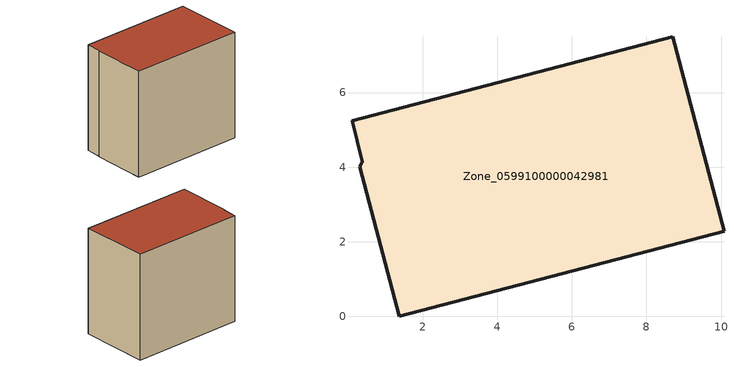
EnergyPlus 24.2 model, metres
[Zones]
Zone_0599100000042981
 floor ground (C_G): 0.37,4.14 0.12,5.25 8.71,7.5 10.08,2.28 1.37,0 0.32,4.01 z0
 wall outside (C_F): 10.08,2.28 8.71,7.5 0.12,5.25 0.37,4.14 0.32,4.01 1.37,0 10.08,2.28 z0:8.3
 roof outside (C_R): 0.12,5.25 0.37,4.14 0.32,4.01 1.37,0 10.08,2.28 8.71,7.5 z8.3
[BUILDING]
Pand.0599100000042981: North Axis=0; Terrain=City; Loads Convergence Tolerance Value=0.04; Temperature Convergence Tolerance Value=0.4; Solar Distribution=FullExterior; Maximum Number of Warmup Days=25; Minimum Number of Warmup Days=1
[Site:Location]
Rotterdam.The.Hague.AP_ZH_NLD Design_Conditions: Latitude=51.96; Longitude=4.45; Time Zone=1; Elevation=-4.5
[SITE:GROUNDTEMPERATURE:BUILDINGSURFACE]
18, 18, 18, 18, 18, 18, 18, 18, 18, 18, 18, 18
[MATERIAL] Thermal Absorptance=0.9; Solar Absorptance=0.7; Visible Absorptance=0.7
Name | Roughness | Thickness | Conductivity | Density | Specific Heat
G.TI.1975-1991 | MediumSmooth | 0.15 | 0.288461 | 540 | 1210
F.TI.1975-1991 | Rough | 0.3 | 0.230769 | 1920 | 840
R.TI.1975-1991 | MediumRough | 0.2 | 0.153846 | 1500 | 1000
[CONSTRUCTION]
C_G: G.TI.1975-1991
C_F: F.TI.1975-1991
C_R: R.TI.1975-1991
[ZONE]
Zone_0599100000042981: Type=1; Multiplier=1; Ceiling Height=Autocalculate; Volume=Autocalculate; Floor Area=autocalculate; Part of Total Floor Area=Yes
[ZONEINFILTRATION:DESIGNFLOWRATE]
Infil_Zone_0599100000042981: Zone or ZoneList or Space or SpaceList=Zone_0599100000042981; Schedule=AlwaysOn; Design Flow Rate Calculation Method=Flow/Area; Flow Rate per Floor Area=0.003; Constant Term Coefficient=1; Temperature Term Coefficient=0; Velocity Term Coefficient=0; Velocity Squared Term Coefficient=0
[HVACTEMPLATE:ZONE:IDEALLOADSAIRSYSTEM]
Zone_0599100000042981: Maximum Heating Supply Air Temperature=50; Minimum Cooling Supply Air Temperature=13; Maximum Heating Supply Air Humidity Ratio=0.0156; Minimum Cooling Supply Air Humidity Ratio=0.0077; Heating Limit=NoLimit; Cooling Limit=NoLimit; Dehumidification Control Type=ConstantSensibleHeatRatio; Cooling Sensible Heat Ratio=0.7; Dehumidification Setpoint=60; Humidification Control Type=None; Humidification Setpoint=30; Outdoor Air Method=None; Outdoor Air Flow Rate per Person=0.00944; Outdoor Air Flow Rate per Zone Floor Area=0; Outdoor Air Flow Rate per Zone=0; Demand Controlled Ventilation Type=None; Outdoor Air Economizer Type=NoEconomizer; Heat Recovery Type=None; Sensible Heat Recovery Effectiveness=0.7; Latent Heat Recovery Effectiveness=0.65
[ZONECONTROL:THERMOSTAT]
ThermostatControl_Zone_0599100000042981: Zone or ZoneList=Zone_0599100000042981; Control Type Schedule=DualSetpointControlType; Control 1=Thermostat_Zone_0599100000042981; Temperature Difference Between Cutout And Setpoint=0
[THERMOSTATSETPOINT:DUALSETPOINT]
Thermostat_Zone_0599100000042981: Heating Setpoint Temperature Schedule=HeatingSetpoint_Zone_0599100000042981; Cooling Setpoint Temperature Schedule=CoolingSetpoint_Zone_0599100000042981
[SCHEDULE:COMPACT]
HeatingSetpoint_Zone_0599100000042981: Through: 12/31, For: AllDays, Until: 24:00, 21
CoolingSetpoint_Zone_0599100000042981: Through: 12/31, For: AllDays, Until: 24:00, 24
DualSetpointControlType: Through: 12/31, For: AllDays, Until: 24:00, 4
AlwaysOn: Through: 12/31, For: AllDays, Until: 24:00, 1
